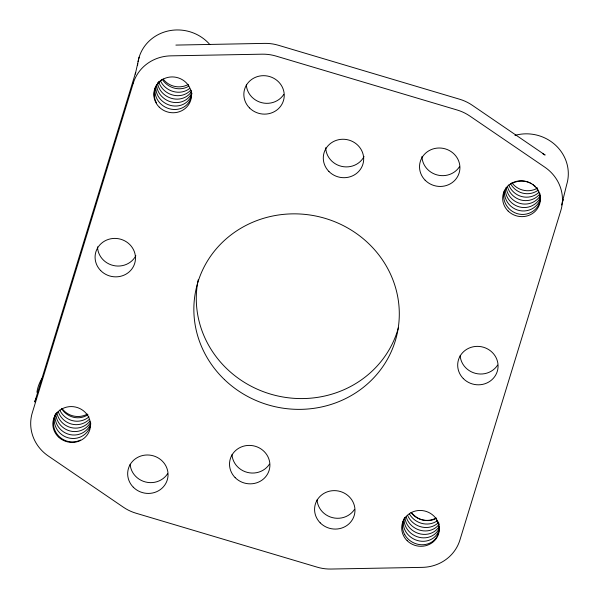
<?xml version="1.0" encoding="UTF-8"?>
<svg xmlns="http://www.w3.org/2000/svg" width="599" height="599" viewBox="0 0 599 599"><rect width="100%" height="100%" fill="white"/><g stroke="black" fill="none" stroke-linecap="round" stroke-linejoin="round"><path stroke-width="0.9" d="M135.217 74.096A41.076 38.89 12.7 0 1 135.711 72.329L139.11 57.219M561.652 205.008L566.699 184.537A41.076 38.89 12.7 0 0 550.683 141.304L548.527 139.926A41.076 38.89 12.7 0 0 514.953 135.381M135.711 72.329L34.735 401.981A41.076 38.89 12.7 0 1 35.992 398.507M175.889 45.09L264.646 43.383A42.911 40.62 12.7 0 1 278.378 45.262L459.673 99.247A42.911 40.62 12.7 0 1 472.154 105.177L545.127 155.036A41.076 38.89 12.7 0 0 542.799 153.741M563.292 199.647A41.076 38.89 12.7 0 1 562.386 202.26M167.585 473.742A20.254 19.175 12.7 0 1 145.527 481.985A20.254 19.175 12.7 0 1 130.133 464.255M269.438 464.158A20.254 19.175 12.7 0 1 247.38 472.401A20.254 19.175 12.7 0 1 231.985 454.663M354.496 509.39A20.254 19.175 12.7 0 1 332.438 517.633A20.254 19.175 12.7 0 1 317.051 499.903M459.448 166.762A20.254 19.175 12.7 0 1 436.963 174.893A20.254 19.175 12.7 0 1 421.958 156.429M364.05 156.564A20.254 19.175 12.7 0 1 341.58 166.357A20.254 19.175 12.7 0 1 325.721 147.683M283.769 94.44A20.254 19.175 12.7 0 1 261.711 102.684A20.254 19.175 12.7 0 1 246.316 84.946M135.853 255.713A20.254 19.175 12.7 0 1 113.376 265.507A20.254 19.175 12.7 0 1 97.517 246.833M497.597 365.128A20.254 19.175 12.7 0 1 475.539 373.372A20.254 19.175 12.7 0 1 460.152 355.641M137.59 65.403A41.076 38.89 12.7 0 1 137.77 63.554M138.04 61.712A41.076 38.89 12.7 0 1 176.72 29.95L179.288 29.98A41.076 38.89 12.7 0 1 209.807 44.513M36.913 392.293A41.076 38.89 12.7 0 1 41.937 378.433M398.41 327.713A102.983 97.487 12.7 0 1 276.221 395.61A102.983 97.487 12.7 0 1 198.179 279.883M436.229 517.963A18.883 17.873 12.7 0 1 410.974 512.459M188.341 84.422A18.883 17.873 12.7 0 1 163.085 78.926M87.364 414.081A18.883 17.873 12.7 0 1 62.109 408.578M537.206 188.303A18.883 17.873 12.7 0 1 511.95 182.807M191.493 93.451A18.674 16.907 27.9 0 1 177.955 109.22A18.674 16.907 27.9 0 1 157.282 99.486A18.674 18.06 -13.3 0 1 155.583 86.331M191.141 90.209A18.674 16.907 27.9 0 1 191.328 91.288M191.98 93.204A18.674 16.907 27.9 0 1 177.049 105.986A18.674 16.907 27.9 0 1 158.061 96.035A18.674 18.06 -13.3 0 1 155.815 86.241M191.388 93.758A18.674 16.907 27.9 0 1 175.552 102.586A18.674 16.907 27.9 0 1 158.832 92.583A18.674 18.06 -13.3 0 1 156.594 85.051M156.504 102.938A18.674 18.06 -13.3 0 1 160.09 81.03M160.974 80.259A18.674 18.06 -13.3 0 1 161.895 79.555M189.756 88.36A18.674 16.907 27.9 0 1 161.168 82.22A18.674 18.06 -13.3 0 1 160.644 81.217M188.782 86.174A18.674 16.907 27.9 0 1 162.546 79.734M190.534 90.337A18.674 16.907 27.9 0 1 160.39 85.672A18.674 18.06 -13.3 0 1 158.69 81.494M191.081 92.126A18.674 16.907 27.9 0 1 159.611 89.124A18.674 18.06 -13.3 0 1 157.477 82.729M504.291 190.841A18.674 18.15 36.9 0 0 510.603 210.122A18.674 18.15 36.9 0 0 530.781 212.54A18.674 16.817 -0.1 0 0 540.156 195.678M540.403 195.521A18.674 16.817 -0.1 0 1 533.117 202.185A18.674 18.15 36.9 0 1 506.103 187.315M540.605 197.064A18.674 16.817 -0.1 0 1 532.339 205.637A18.674 18.15 36.9 0 1 505.227 189.613M504.485 190.767A18.674 18.15 36.9 0 0 512.789 207.718A18.674 18.15 36.9 0 0 531.56 209.088A18.674 16.817 -0.1 0 0 540.538 198.509M512.609 183.167A18.674 16.817 -0.1 0 1 531.56 183.631M532.533 184.222A18.674 16.817 -0.1 0 1 533.462 184.859M534.345 185.555A18.674 16.817 -0.1 0 1 535.184 186.296M536.689 187.914A18.674 16.817 -0.1 0 1 537.355 188.79M539.706 193.604A18.674 16.817 -0.1 0 1 539.969 194.638M508.753 184.904A18.674 18.15 36.9 0 0 534.675 195.281A18.674 16.817 -0.1 0 0 539.242 192.032M539.939 193.859A18.674 16.817 -0.1 0 1 533.896 198.733A18.674 18.15 36.9 0 1 507.286 186.139M510.49 183.571A18.674 18.15 36.9 0 0 535.454 191.822A18.674 16.817 -0.1 0 0 538.329 190.033M537.228 187.831A18.674 16.817 -0.1 0 1 536.232 188.378M439.157 526.499A18.674 16.907 27.9 0 1 423.253 534.368A18.674 16.907 27.9 0 1 407.11 524.395A18.674 18.06 -13.3 0 1 404.976 517.993M439.337 528.063A18.674 16.907 27.9 0 1 423.62 537.865A18.674 16.907 27.9 0 1 406.332 527.846A18.674 18.06 -13.3 0 1 404.055 519.183M439.239 529.501A18.674 16.907 27.9 0 1 423.98 541.286A18.674 16.907 27.9 0 1 405.553 531.298A18.674 18.06 -13.3 0 1 403.419 520.374M436.664 520.276A18.674 16.907 27.9 0 1 429.678 543.181A18.674 16.907 27.9 0 1 404.774 534.75M404.782 534.75A18.674 18.06 -13.3 0 1 404.797 517.364M439.359 523.938A18.674 16.907 27.9 0 1 407.889 520.935A18.674 18.06 -13.3 0 1 406.189 516.757M437.18 520.831A18.674 16.907 27.9 0 1 409.446 514.032M438.812 522.148A18.674 16.907 27.9 0 1 408.668 517.484A18.674 18.06 -13.3 0 1 407.679 515.447M436.109 518.524A18.674 16.907 27.9 0 1 411.476 512.482M55.033 414.815A18.674 18.15 36.9 0 0 63.337 431.767A18.674 18.15 36.9 0 0 82.108 433.137A18.674 16.817 -0.1 0 0 90.763 423.575M80.551 440.048A18.674 18.15 36.9 0 1 58.26 435.6A18.674 18.15 36.9 0 1 56.418 413.183M90.734 423.942A18.674 16.817 -0.1 0 1 81.329 436.596A18.674 18.15 36.9 0 1 61.607 434.53A18.674 18.15 36.9 0 1 54.569 416.006M55.782 413.662A18.674 18.15 36.9 0 0 82.887 429.685A18.674 16.817 -0.1 0 0 90.696 422.085M56.815 412.509A18.674 18.15 36.9 0 0 83.665 426.233A18.674 16.817 -0.1 0 0 89.708 421.359M58.148 411.303A18.674 18.15 36.9 0 0 84.444 422.782A18.674 16.817 -0.1 0 0 89.011 419.54M61.622 408.638A18.674 18.15 36.9 0 0 86.001 415.871A18.674 16.817 -0.1 0 0 87.963 414.733M88.974 416.837A18.674 16.817 -0.1 0 1 85.223 419.33A18.674 18.15 36.9 0 1 59.75 410.03M133.278 83.119L32.301 412.778A41.076 38.89 12.7 0 0 48.309 456.011L123.439 507.256A42.911 40.62 12.7 0 0 135.921 513.186L317.215 567.171A42.911 40.62 12.7 0 0 330.947 569.043L422.28 567.365A41.076 38.89 12.7 0 0 459.89 540.096L560.859 210.436A41.076 38.89 12.7 0 0 544.85 167.203L469.728 115.966A42.911 40.62 12.7 0 0 457.239 110.036L275.944 56.051A42.911 40.62 12.7 0 0 262.212 54.18L170.887 55.849A41.076 38.89 12.7 0 0 133.278 83.119M133.292 487.197A20.254 19.175 12.7 0 0 167.263 479.986A20.254 19.175 12.7 0 0 143.019 455.435A20.254 19.175 12.7 0 0 133.292 487.197M235.145 477.613A20.254 19.175 12.7 0 0 269.116 470.395A20.254 19.175 12.7 0 0 244.871 445.851A20.254 19.175 12.7 0 0 235.145 477.613M320.203 522.845A20.254 19.175 12.7 0 0 354.181 515.634A20.254 19.175 12.7 0 0 329.937 491.083A20.254 19.175 12.7 0 0 320.203 522.845M425.155 180.217A20.254 19.175 12.7 0 0 459.126 173.006A20.254 19.175 12.7 0 0 434.881 148.455A20.254 19.175 12.7 0 0 425.155 180.217M328.918 171.471A20.254 19.175 12.7 0 0 362.889 164.253A20.254 19.175 12.7 0 0 338.645 139.709A20.254 19.175 12.7 0 0 328.918 171.471M249.476 107.895A20.254 19.175 12.7 0 0 283.447 100.684A20.254 19.175 12.7 0 0 259.202 76.133A20.254 19.175 12.7 0 0 249.476 107.895M100.714 270.621A20.254 19.175 12.7 0 0 134.693 263.403A20.254 19.175 12.7 0 0 110.448 238.859A20.254 19.175 12.7 0 0 100.714 270.621M463.312 378.583A20.254 19.175 12.7 0 0 497.282 371.373A20.254 19.175 12.7 0 0 473.038 346.821A20.254 19.175 12.7 0 0 463.312 378.583M224.43 379.564A102.983 97.487 12.7 0 0 395.976 338.502A102.983 97.487 12.7 0 0 269.333 216.763A102.983 97.487 12.7 0 0 224.43 379.564M159.274 107.169A18.883 17.873 12.7 0 0 190.811 99.951A18.883 17.873 12.7 0 0 167.825 77.413A18.883 17.873 12.7 0 0 159.274 107.169M508.139 211.05A18.883 17.873 12.7 0 0 539.677 203.825A18.883 17.873 12.7 0 0 516.69 181.287A18.883 17.873 12.7 0 0 508.139 211.05M407.163 540.702A18.883 17.873 12.7 0 0 438.7 533.484A18.883 17.873 12.7 0 0 415.713 510.947A18.883 17.873 12.7 0 0 407.163 540.702M58.298 436.821A18.883 17.873 12.7 0 0 89.835 429.603A18.883 17.873 12.7 0 0 66.848 407.065A18.883 17.873 12.7 0 0 58.298 436.821"/></g></svg>
